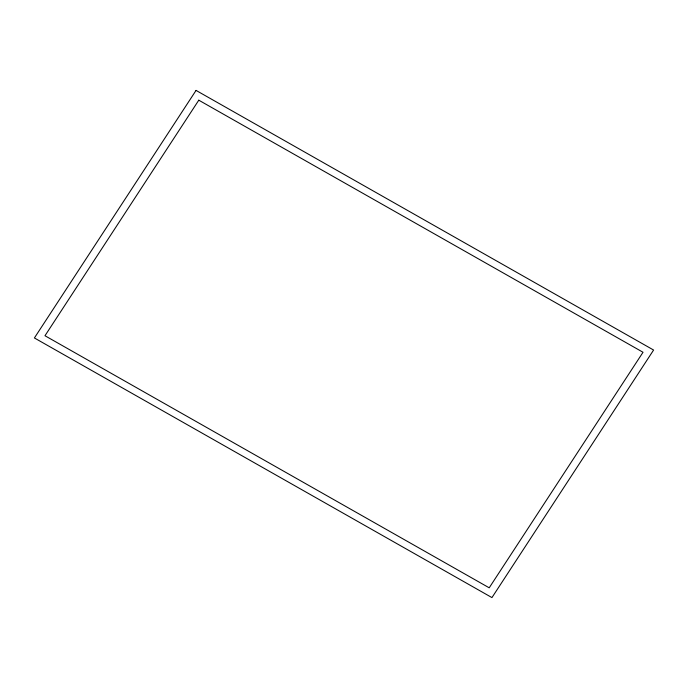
<?xml version="1.0" encoding="UTF-8"?>
<svg xmlns="http://www.w3.org/2000/svg" width="688" height="688" viewBox="0 0 688 688"><rect width="100%" height="100%" fill="white"/><g stroke="black" fill="none" stroke-linecap="round" stroke-linejoin="round"><path stroke-width="1.03" d="M196.054 90.412L34.4 337.963L491.946 597.588L653.6 350.037L196.054 90.412M198.789 100.19L44.978 335.735L489.211 587.81L643.022 352.265L198.789 100.19"/></g></svg>
